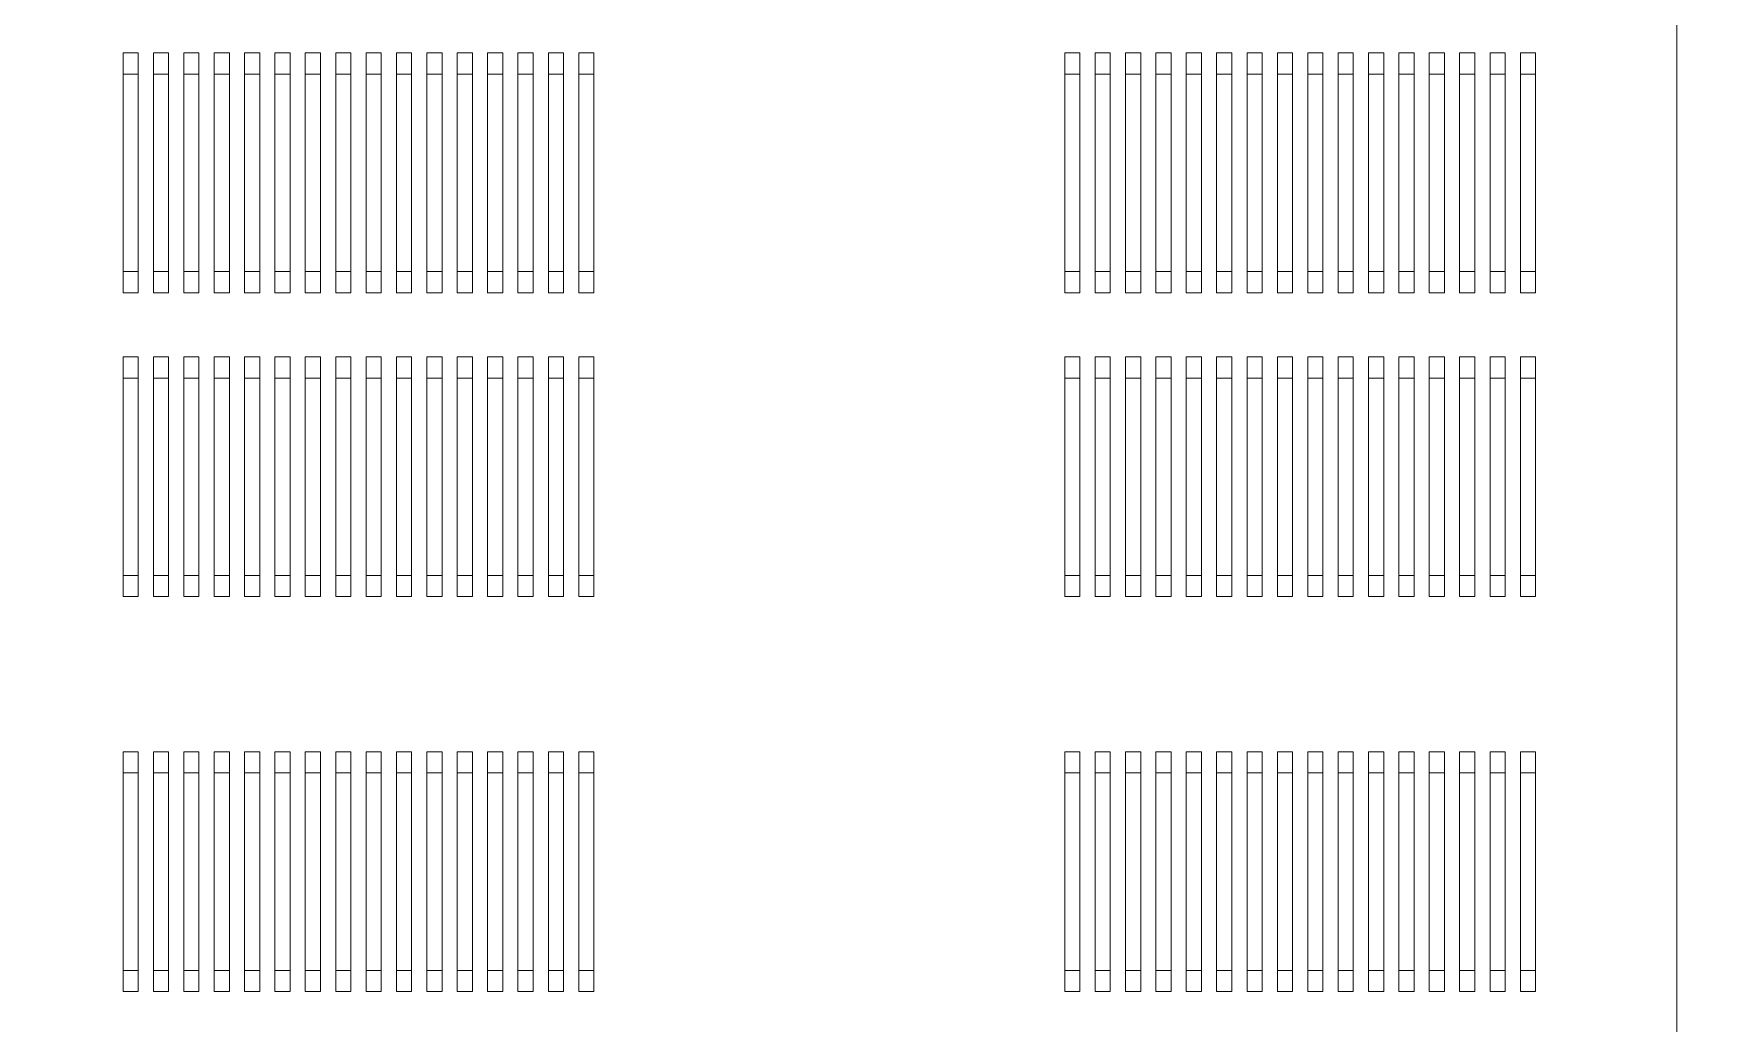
# Model space of a CAD drawing. Extents: x 758840 to 1108724, y -102573 to 143521.
# Drawn here: x 803450.5 to 803725.7, y 71526 to 71689 of the extents above; entities that cross this region are included whole.
import ezdxf
from ezdxf.xclip import XClip

# ---------------------------------------------------------------- set-up
doc = ezdxf.new("R2010")
doc.units = 0
doc.header["$LTSCALE"] = 1000
doc.header["$MEASUREMENT"] = 0
doc.layers.add('02电气-设备', color=255, linetype='Continuous')
doc.layers.add('钢盖板', color=6, linetype='Continuous')

# ---------------------------------------------------------------- blocks, each defined once
blk = doc.blocks.new('低压总进线柜')
at = {"linetype": 'Continuous', "lineweight": 15}
for p, q in [((610, 65), (610, 430.5)), ((633.25, 307.74), (633.25, 311.24)), ((635.75, 311.24), (633.25, 311.24)), ((635.75, 307.74), (635.75, 311.24)), ((638.25, 307.74), (638.25, 311.24)), ((640.75, 311.24), (638.25, 311.24)), ((640.75, 307.74), (640.75, 311.24)), ((643.25, 307.74), (643.25, 311.24)), ((645.75, 311.24), (643.25, 311.24)), ((645.75, 307.74), (645.75, 311.24)), ((648.25, 307.74), (648.25, 311.24)), ((650.75, 311.24), (648.25, 311.24)), ((650.75, 307.74), (650.75, 311.24)), ((653.25, 307.74), (653.25, 311.24)), ((655.75, 311.24), (653.25, 311.24)), ((655.75, 307.74), (655.75, 311.24)), ((658.25, 307.74), (658.25, 311.24)), ((660.75, 311.24), (658.25, 311.24)), ((660.75, 307.74), (660.75, 311.24)), ((663.25, 307.74), (663.25, 311.24)), ((665.75, 311.24), (663.25, 311.24)), ((665.75, 307.74), (665.75, 311.24)), ((668.25, 307.74), (668.25, 311.24)), ((670.75, 311.24), (668.25, 311.24)), ((670.75, 307.74), (670.75, 311.24)), ((673.25, 307.74), (673.25, 311.24)), ((675.75, 311.24), (673.25, 311.24)), ((675.75, 307.74), (675.75, 311.24)), ((678.25, 307.74), (678.25, 311.24)), ((680.75, 311.24), (678.25, 311.24)), ((680.75, 307.74), (680.75, 311.24)), ((683.25, 307.74), (683.25, 311.24)), ((685.75, 311.24), (683.25, 311.24)), ((685.75, 307.74), (685.75, 311.24)), ((688.25, 307.74), (688.25, 311.24)), ((690.75, 311.24), (688.25, 311.24)), ((690.75, 307.74), (690.75, 311.24)), ((693.25, 307.74), (693.25, 311.24)), ((695.75, 311.24), (693.25, 311.24)), ((695.75, 307.74), (695.75, 311.24)), ((698.25, 307.74), (698.25, 311.24)), ((700.75, 311.24), (698.25, 311.24)), ((700.75, 307.74), (700.75, 311.24)), ((703.25, 307.74), (703.25, 311.24)), ((705.75, 311.24), (703.25, 311.24)), ((705.75, 307.74), (705.75, 311.24)), ((708.25, 307.74), (708.25, 311.24)), ((710.75, 311.24), (708.25, 311.24)), ((710.75, 307.74), (710.75, 311.24)), ((790.75, 311.24), (788.25, 311.24)), ((788.25, 307.74), (788.25, 311.24)), ((790.75, 307.74), (790.75, 311.24)), ((795.75, 311.24), (793.25, 311.24)), ((793.25, 307.74), (793.25, 311.24)), ((795.75, 307.74), (795.75, 311.24)), ((800.75, 311.24), (798.25, 311.24)), ((798.25, 307.74), (798.25, 311.24)), ((800.75, 307.74), (800.75, 311.24)), ((805.75, 311.24), (803.25, 311.24)), ((803.25, 307.74), (803.25, 311.24)), ((805.75, 307.74), (805.75, 311.24)), ((810.75, 311.24), (808.25, 311.24)), ((808.25, 307.74), (808.25, 311.24)), ((810.75, 307.74), (810.75, 311.24)), ((815.75, 311.24), (813.25, 311.24)), ((813.25, 307.74), (813.25, 311.24)), ((815.75, 307.74), (815.75, 311.24)), ((820.75, 311.24), (818.25, 311.24)), ((818.25, 307.74), (818.25, 311.24)), ((820.75, 307.74), (820.75, 311.24)), ((823.25, 307.74), (823.25, 311.24)), ((825.75, 311.24), (823.25, 311.24)), ((825.75, 307.74), (825.75, 311.24)), ((830.75, 311.24), (828.25, 311.24)), ((828.25, 307.74), (828.25, 311.24)), ((830.75, 307.74), (830.75, 311.24)), ((835.75, 311.24), (833.25, 311.24)), ((833.25, 307.74), (833.25, 311.24)), ((835.75, 307.74), (835.75, 311.24)), ((840.75, 311.24), (838.25, 311.24)), ((838.25, 307.74), (838.25, 311.24)), ((840.75, 307.74), (840.75, 311.24)), ((845.75, 311.24), (843.25, 311.24)), ((843.25, 307.74), (843.25, 311.24)), ((845.75, 307.74), (845.75, 311.24)), ((850.75, 311.24), (848.25, 311.24)), ((848.25, 307.74), (848.25, 311.24)), ((850.75, 307.74), (850.75, 311.24)), ((855.75, 311.24), (853.25, 311.24)), ((853.25, 307.74), (853.25, 311.24)), ((855.75, 307.74), (855.75, 311.24)), ((860.75, 311.24), (858.25, 311.24)), ((858.25, 307.74), (858.25, 311.24)), ((860.75, 307.74), (860.75, 311.24)), ((865.75, 311.24), (863.25, 311.24)), ((863.25, 307.74), (863.25, 311.24)), ((865.75, 307.74), (865.75, 311.24)), ((635.75, 307.74), (633.25, 307.74)), ((633.25, 275.26), (633.25, 307.74)), ((635.75, 275.26), (635.75, 307.74)), ((640.75, 307.74), (638.25, 307.74)), ((638.25, 275.26), (638.25, 307.74)), ((640.75, 275.26), (640.75, 307.74)), ((645.75, 307.74), (643.25, 307.74)), ((643.25, 275.26), (643.25, 307.74)), ((645.75, 275.26), (645.75, 307.74)), ((650.75, 307.74), (648.25, 307.74)), ((648.25, 275.26), (648.25, 307.74)), ((650.75, 275.26), (650.75, 307.74)), ((655.75, 307.74), (653.25, 307.74)), ((653.25, 275.26), (653.25, 307.74)), ((655.75, 275.26), (655.75, 307.74)), ((660.75, 307.74), (658.25, 307.74)), ((658.25, 275.26), (658.25, 307.74)), ((660.75, 275.26), (660.75, 307.74)), ((665.75, 307.74), (663.25, 307.74)), ((663.25, 275.26), (663.25, 307.74)), ((665.75, 275.26), (665.75, 307.74)), ((670.75, 307.74), (668.25, 307.74)), ((668.25, 275.26), (668.25, 307.74)), ((670.75, 275.26), (670.75, 307.74)), ((675.75, 307.74), (673.25, 307.74)), ((673.25, 275.26), (673.25, 307.74)), ((675.75, 275.26), (675.75, 307.74)), ((680.75, 307.74), (678.25, 307.74)), ((678.25, 275.26), (678.25, 307.74)), ((680.75, 275.26), (680.75, 307.74)), ((685.75, 307.74), (683.25, 307.74)), ((683.25, 275.26), (683.25, 307.74)), ((685.75, 275.26), (685.75, 307.74)), ((690.75, 307.74), (688.25, 307.74)), ((688.25, 275.26), (688.25, 307.74)), ((690.75, 275.26), (690.75, 307.74)), ((695.75, 307.74), (693.25, 307.74)), ((693.25, 275.26), (693.25, 307.74)), ((695.75, 275.26), (695.75, 307.74)), ((700.75, 307.74), (698.25, 307.74)), ((698.25, 275.26), (698.25, 307.74)), ((700.75, 275.26), (700.75, 307.74)), ((705.75, 307.74), (703.25, 307.74)), ((703.25, 275.26), (703.25, 307.74)), ((705.75, 275.26), (705.75, 307.74)), ((710.75, 307.74), (708.25, 307.74)), ((708.25, 275.26), (708.25, 307.74)), ((710.75, 275.26), (710.75, 307.74)), ((790.75, 307.74), (788.25, 307.74)), ((788.25, 275.26), (788.25, 307.74)), ((790.75, 275.26), (790.75, 307.74)), ((795.75, 307.74), (793.25, 307.74)), ((793.25, 275.26), (793.25, 307.74)), ((795.75, 275.26), (795.75, 307.74)), ((800.75, 307.74), (798.25, 307.74)), ((798.25, 275.26), (798.25, 307.74)), ((800.75, 275.26), (800.75, 307.74)), ((805.75, 307.74), (803.25, 307.74)), ((803.25, 275.26), (803.25, 307.74)), ((805.75, 275.26), (805.75, 307.74)), ((810.75, 307.74), (808.25, 307.74)), ((808.25, 275.26), (808.25, 307.74)), ((810.75, 275.26), (810.75, 307.74)), ((815.75, 307.74), (813.25, 307.74)), ((813.25, 275.26), (813.25, 307.74)), ((815.75, 275.26), (815.75, 307.74)), ((820.75, 307.74), (818.25, 307.74)), ((818.25, 275.26), (818.25, 307.74)), ((820.75, 275.26), (820.75, 307.74)), ((825.75, 307.74), (823.25, 307.74)), ((823.25, 275.26), (823.25, 307.74)), ((825.75, 275.26), (825.75, 307.74)), ((830.75, 307.74), (828.25, 307.74)), ((828.25, 275.26), (828.25, 307.74)), ((830.75, 275.26), (830.75, 307.74)), ((835.75, 307.74), (833.25, 307.74)), ((833.25, 275.26), (833.25, 307.74)), ((835.75, 275.26), (835.75, 307.74)), ((840.75, 307.74), (838.25, 307.74)), ((838.25, 275.26), (838.25, 307.74)), ((840.75, 275.26), (840.75, 307.74)), ((845.75, 307.74), (843.25, 307.74)), ((843.25, 275.26), (843.25, 307.74)), ((845.75, 275.26), (845.75, 307.74)), ((850.75, 307.74), (848.25, 307.74)), ((848.25, 275.26), (848.25, 307.74)), ((850.75, 275.26), (850.75, 307.74)), ((855.75, 307.74), (853.25, 307.74)), ((853.25, 275.26), (853.25, 307.74)), ((855.75, 275.26), (855.75, 307.74)), ((860.75, 307.74), (858.25, 307.74)), ((858.25, 275.26), (858.25, 307.74)), ((860.75, 275.26), (860.75, 307.74)), ((865.75, 307.74), (863.25, 307.74)), ((863.25, 275.26), (863.25, 307.74)), ((865.75, 275.26), (865.75, 307.74)), ((635.75, 275.26), (633.25, 275.26)), ((633.25, 271.76), (633.25, 275.26)), ((635.75, 271.76), (635.75, 275.26)), ((640.75, 275.26), (638.25, 275.26)), ((638.25, 271.76), (638.25, 275.26)), ((640.75, 271.76), (640.75, 275.26)), ((645.75, 275.26), (643.25, 275.26)), ((643.25, 271.76), (643.25, 275.26)), ((645.75, 271.76), (645.75, 275.26)), ((650.75, 275.26), (648.25, 275.26)), ((648.25, 271.76), (648.25, 275.26)), ((650.75, 271.76), (650.75, 275.26)), ((655.75, 275.26), (653.25, 275.26)), ((653.25, 271.76), (653.25, 275.26)), ((655.75, 271.76), (655.75, 275.26)), ((660.75, 275.26), (658.25, 275.26)), ((658.25, 271.76), (658.25, 275.26)), ((660.75, 271.76), (660.75, 275.26)), ((665.75, 275.26), (663.25, 275.26)), ((663.25, 271.76), (663.25, 275.26)), ((665.75, 271.76), (665.75, 275.26)), ((670.75, 275.26), (668.25, 275.26)), ((668.25, 271.76), (668.25, 275.26)), ((670.75, 271.76), (670.75, 275.26)), ((675.75, 275.26), (673.25, 275.26)), ((673.25, 271.76), (673.25, 275.26)), ((675.75, 271.76), (675.75, 275.26)), ((680.75, 275.26), (678.25, 275.26)), ((678.25, 271.76), (678.25, 275.26)), ((680.75, 271.76), (680.75, 275.26)), ((685.75, 275.26), (683.25, 275.26)), ((683.25, 271.76), (683.25, 275.26)), ((685.75, 271.76), (685.75, 275.26)), ((690.75, 275.26), (688.25, 275.26)), ((688.25, 271.76), (688.25, 275.26)), ((690.75, 271.76), (690.75, 275.26)), ((695.75, 275.26), (693.25, 275.26)), ((693.25, 271.76), (693.25, 275.26)), ((695.75, 271.76), (695.75, 275.26)), ((700.75, 275.26), (698.25, 275.26)), ((698.25, 271.76), (698.25, 275.26)), ((700.75, 271.76), (700.75, 275.26)), ((705.75, 275.26), (703.25, 275.26)), ((703.25, 271.76), (703.25, 275.26)), ((705.75, 271.76), (705.75, 275.26)), ((710.75, 275.26), (708.25, 275.26)), ((708.25, 271.76), (708.25, 275.26)), ((710.75, 271.76), (710.75, 275.26)), ((790.75, 275.26), (788.25, 275.26)), ((788.25, 271.76), (788.25, 275.26)), ((790.75, 271.76), (790.75, 275.26)), ((795.75, 275.26), (793.25, 275.26)), ((793.25, 271.76), (793.25, 275.26)), ((795.75, 271.76), (795.75, 275.26)), ((800.75, 275.26), (798.25, 275.26)), ((798.25, 271.76), (798.25, 275.26)), ((800.75, 271.76), (800.75, 275.26)), ((805.75, 275.26), (803.25, 275.26)), ((803.25, 271.76), (803.25, 275.26)), ((805.75, 271.76), (805.75, 275.26)), ((810.75, 275.26), (808.25, 275.26)), ((808.25, 271.76), (808.25, 275.26)), ((810.75, 271.76), (810.75, 275.26)), ((815.75, 275.26), (813.25, 275.26)), ((813.25, 271.76), (813.25, 275.26)), ((815.75, 271.76), (815.75, 275.26)), ((820.75, 275.26), (818.25, 275.26)), ((818.25, 271.76), (818.25, 275.26)), ((820.75, 271.76), (820.75, 275.26)), ((825.75, 275.26), (823.25, 275.26)), ((823.25, 271.76), (823.25, 275.26)), ((825.75, 271.76), (825.75, 275.26)), ((830.75, 275.26), (828.25, 275.26)), ((828.25, 271.76), (828.25, 275.26)), ((830.75, 271.76), (830.75, 275.26)), ((835.75, 275.26), (833.25, 275.26)), ((833.25, 271.76), (833.25, 275.26)), ((835.75, 271.76), (835.75, 275.26)), ((840.75, 275.26), (838.25, 275.26)), ((838.25, 271.76), (838.25, 275.26)), ((840.75, 271.76), (840.75, 275.26)), ((845.75, 275.26), (843.25, 275.26)), ((843.25, 271.76), (843.25, 275.26)), ((845.75, 271.76), (845.75, 275.26)), ((850.75, 275.26), (848.25, 275.26)), ((848.25, 271.76), (848.25, 275.26)), ((850.75, 271.76), (850.75, 275.26)), ((855.75, 275.26), (853.25, 275.26)), ((853.25, 271.76), (853.25, 275.26)), ((855.75, 271.76), (855.75, 275.26)), ((860.75, 275.26), (858.25, 275.26)), ((858.25, 271.76), (858.25, 275.26)), ((860.75, 271.76), (860.75, 275.26)), ((865.75, 275.26), (863.25, 275.26)), ((863.25, 271.76), (863.25, 275.26)), ((865.75, 271.76), (865.75, 275.26)), ((633.25, 271.76), (635.75, 271.76)), ((638.25, 271.76), (640.75, 271.76)), ((643.25, 271.76), (645.75, 271.76)), ((648.25, 271.76), (650.75, 271.76)), ((653.25, 271.76), (655.75, 271.76)), ((658.25, 271.76), (660.75, 271.76)), ((663.25, 271.76), (665.75, 271.76)), ((668.25, 271.76), (670.75, 271.76)), ((673.25, 271.76), (675.75, 271.76)), ((678.25, 271.76), (680.75, 271.76)), ((683.25, 271.76), (685.75, 271.76)), ((688.25, 271.76), (690.75, 271.76)), ((693.25, 271.76), (695.75, 271.76)), ((698.25, 271.76), (700.75, 271.76)), ((703.25, 271.76), (705.75, 271.76)), ((708.25, 271.76), (710.75, 271.76)), ((788.25, 271.76), (790.75, 271.76)), ((793.25, 271.76), (795.75, 271.76)), ((798.25, 271.76), (800.75, 271.76)), ((803.25, 271.76), (805.75, 271.76)), ((808.25, 271.76), (810.75, 271.76)), ((813.25, 271.76), (815.75, 271.76)), ((818.25, 271.76), (820.75, 271.76)), ((823.25, 271.76), (825.75, 271.76)), ((828.25, 271.76), (830.75, 271.76)), ((833.25, 271.76), (835.75, 271.76)), ((838.25, 271.76), (840.75, 271.76)), ((843.25, 271.76), (845.75, 271.76)), ((848.25, 271.76), (850.75, 271.76)), ((853.25, 271.76), (855.75, 271.76)), ((858.25, 271.76), (860.75, 271.76)), ((863.25, 271.76), (865.75, 271.76)), ((633.25, 242.74), (633.25, 246.24)), ((635.75, 246.24), (633.25, 246.24)), ((635.75, 242.74), (635.75, 246.24)), ((638.25, 242.74), (638.25, 246.24)), ((640.75, 246.24), (638.25, 246.24)), ((640.75, 242.74), (640.75, 246.24)), ((643.25, 242.74), (643.25, 246.24)), ((645.75, 246.24), (643.25, 246.24)), ((645.75, 242.74), (645.75, 246.24)), ((648.25, 242.74), (648.25, 246.24)), ((650.75, 246.24), (648.25, 246.24)), ((650.75, 242.74), (650.75, 246.24)), ((653.25, 242.74), (653.25, 246.24)), ((655.75, 246.24), (653.25, 246.24)), ((655.75, 242.74), (655.75, 246.24)), ((658.25, 242.74), (658.25, 246.24)), ((660.75, 246.24), (658.25, 246.24)), ((660.75, 242.74), (660.75, 246.24)), ((663.25, 242.74), (663.25, 246.24)), ((665.75, 246.24), (663.25, 246.24)), ((665.75, 242.74), (665.75, 246.24)), ((668.25, 242.74), (668.25, 246.24)), ((670.75, 246.24), (668.25, 246.24)), ((670.75, 242.74), (670.75, 246.24)), ((673.25, 242.74), (673.25, 246.24)), ((675.75, 246.24), (673.25, 246.24)), ((675.75, 242.74), (675.75, 246.24)), ((678.25, 242.74), (678.25, 246.24)), ((680.75, 246.24), (678.25, 246.24)), ((680.75, 242.74), (680.75, 246.24)), ((683.25, 242.74), (683.25, 246.24)), ((685.75, 246.24), (683.25, 246.24)), ((685.75, 242.74), (685.75, 246.24)), ((688.25, 242.74), (688.25, 246.24)), ((690.75, 246.24), (688.25, 246.24)), ((690.75, 242.74), (690.75, 246.24)), ((693.25, 242.74), (693.25, 246.24)), ((695.75, 246.24), (693.25, 246.24)), ((695.75, 242.74), (695.75, 246.24)), ((698.25, 242.74), (698.25, 246.24)), ((700.75, 246.24), (698.25, 246.24)), ((700.75, 242.74), (700.75, 246.24)), ((703.25, 242.74), (703.25, 246.24)), ((705.75, 246.24), (703.25, 246.24)), ((705.75, 242.74), (705.75, 246.24)), ((708.25, 242.74), (708.25, 246.24)), ((710.75, 246.24), (708.25, 246.24)), ((710.75, 242.74), (710.75, 246.24)), ((788.25, 242.74), (788.25, 246.24)), ((790.75, 246.24), (788.25, 246.24)), ((790.75, 242.74), (790.75, 246.24)), ((793.25, 242.74), (793.25, 246.24)), ((795.75, 246.24), (793.25, 246.24)), ((795.75, 242.74), (795.75, 246.24)), ((798.25, 242.74), (798.25, 246.24)), ((800.75, 246.24), (798.25, 246.24)), ((800.75, 242.74), (800.75, 246.24)), ((803.25, 242.74), (803.25, 246.24)), ((805.75, 246.24), (803.25, 246.24)), ((805.75, 242.74), (805.75, 246.24)), ((808.25, 242.74), (808.25, 246.24)), ((810.75, 246.24), (808.25, 246.24)), ((810.75, 242.74), (810.75, 246.24)), ((813.25, 242.74), (813.25, 246.24)), ((815.75, 246.24), (813.25, 246.24)), ((815.75, 242.74), (815.75, 246.24)), ((818.25, 242.74), (818.25, 246.24)), ((820.75, 246.24), (818.25, 246.24)), ((820.75, 242.74), (820.75, 246.24)), ((823.25, 242.74), (823.25, 246.24)), ((825.75, 246.24), (823.25, 246.24)), ((825.75, 242.74), (825.75, 246.24)), ((828.25, 242.74), (828.25, 246.24)), ((830.75, 246.24), (828.25, 246.24)), ((830.75, 242.74), (830.75, 246.24)), ((833.25, 242.74), (833.25, 246.24)), ((835.75, 246.24), (833.25, 246.24)), ((835.75, 242.74), (835.75, 246.24)), ((838.25, 242.74), (838.25, 246.24)), ((840.75, 246.24), (838.25, 246.24)), ((840.75, 242.74), (840.75, 246.24)), ((843.25, 242.74), (843.25, 246.24)), ((845.75, 246.24), (843.25, 246.24)), ((845.75, 242.74), (845.75, 246.24)), ((848.25, 242.74), (848.25, 246.24)), ((850.75, 246.24), (848.25, 246.24)), ((850.75, 242.74), (850.75, 246.24)), ((853.25, 242.74), (853.25, 246.24)), ((855.75, 246.24), (853.25, 246.24)), ((855.75, 242.74), (855.75, 246.24)), ((858.25, 242.74), (858.25, 246.24)), ((860.75, 246.24), (858.25, 246.24)), ((860.75, 242.74), (860.75, 246.24)), ((863.25, 242.74), (863.25, 246.24)), ((865.75, 246.24), (863.25, 246.24)), ((865.75, 242.74), (865.75, 246.24)), ((635.75, 242.74), (633.25, 242.74)), ((633.25, 210.26), (633.25, 242.74)), ((635.75, 210.26), (635.75, 242.74)), ((640.75, 242.74), (638.25, 242.74)), ((638.25, 210.26), (638.25, 242.74)), ((640.75, 210.26), (640.75, 242.74)), ((645.75, 242.74), (643.25, 242.74)), ((643.25, 210.26), (643.25, 242.74)), ((645.75, 210.26), (645.75, 242.74)), ((650.75, 242.74), (648.25, 242.74)), ((648.25, 210.26), (648.25, 242.74)), ((650.75, 210.26), (650.75, 242.74)), ((655.75, 242.74), (653.25, 242.74)), ((653.25, 210.26), (653.25, 242.74)), ((655.75, 210.26), (655.75, 242.74)), ((660.75, 242.74), (658.25, 242.74)), ((658.25, 210.26), (658.25, 242.74)), ((660.75, 210.26), (660.75, 242.74)), ((665.75, 242.74), (663.25, 242.74)), ((663.25, 210.26), (663.25, 242.74)), ((665.75, 210.26), (665.75, 242.74)), ((670.75, 242.74), (668.25, 242.74)), ((668.25, 210.26), (668.25, 242.74)), ((670.75, 210.26), (670.75, 242.74)), ((675.75, 242.74), (673.25, 242.74)), ((673.25, 210.26), (673.25, 242.74)), ((675.75, 210.26), (675.75, 242.74)), ((680.75, 242.74), (678.25, 242.74)), ((678.25, 210.26), (678.25, 242.74)), ((680.75, 210.26), (680.75, 242.74)), ((685.75, 242.74), (683.25, 242.74)), ((683.25, 210.26), (683.25, 242.74)), ((685.75, 210.26), (685.75, 242.74)), ((690.75, 242.74), (688.25, 242.74)), ((688.25, 210.26), (688.25, 242.74)), ((690.75, 210.26), (690.75, 242.74)), ((695.75, 242.74), (693.25, 242.74)), ((693.25, 210.26), (693.25, 242.74)), ((695.75, 210.26), (695.75, 242.74)), ((700.75, 242.74), (698.25, 242.74)), ((698.25, 210.26), (698.25, 242.74)), ((700.75, 210.26), (700.75, 242.74)), ((705.75, 242.74), (703.25, 242.74)), ((703.25, 210.26), (703.25, 242.74)), ((705.75, 210.26), (705.75, 242.74)), ((710.75, 242.74), (708.25, 242.74)), ((708.25, 210.26), (708.25, 242.74)), ((710.75, 210.26), (710.75, 242.74)), ((790.75, 242.74), (788.25, 242.74)), ((788.25, 210.26), (788.25, 242.74)), ((790.75, 210.26), (790.75, 242.74)), ((795.75, 242.74), (793.25, 242.74)), ((793.25, 210.26), (793.25, 242.74)), ((795.75, 210.26), (795.75, 242.74)), ((800.75, 242.74), (798.25, 242.74)), ((798.25, 210.26), (798.25, 242.74)), ((800.75, 210.26), (800.75, 242.74)), ((805.75, 242.74), (803.25, 242.74)), ((803.25, 210.26), (803.25, 242.74)), ((805.75, 210.26), (805.75, 242.74)), ((810.75, 242.74), (808.25, 242.74)), ((808.25, 210.26), (808.25, 242.74)), ((810.75, 210.26), (810.75, 242.74)), ((815.75, 242.74), (813.25, 242.74)), ((813.25, 210.26), (813.25, 242.74)), ((815.75, 210.26), (815.75, 242.74)), ((820.75, 242.74), (818.25, 242.74)), ((818.25, 210.26), (818.25, 242.74)), ((820.75, 210.26), (820.75, 242.74)), ((825.75, 242.74), (823.25, 242.74)), ((823.25, 210.26), (823.25, 242.74)), ((825.75, 210.26), (825.75, 242.74)), ((830.75, 242.74), (828.25, 242.74)), ((828.25, 210.26), (828.25, 242.74)), ((830.75, 210.26), (830.75, 242.74)), ((835.75, 242.74), (833.25, 242.74)), ((833.25, 210.26), (833.25, 242.74)), ((835.75, 210.26), (835.75, 242.74)), ((840.75, 242.74), (838.25, 242.74)), ((838.25, 210.26), (838.25, 242.74)), ((840.75, 210.26), (840.75, 242.74)), ((845.75, 242.74), (843.25, 242.74)), ((843.25, 210.26), (843.25, 242.74)), ((845.75, 210.26), (845.75, 242.74)), ((850.75, 242.74), (848.25, 242.74)), ((848.25, 210.26), (848.25, 242.74)), ((850.75, 210.26), (850.75, 242.74)), ((855.75, 242.74), (853.25, 242.74)), ((853.25, 210.26), (853.25, 242.74)), ((855.75, 210.26), (855.75, 242.74)), ((860.75, 242.74), (858.25, 242.74)), ((858.25, 210.26), (858.25, 242.74)), ((860.75, 210.26), (860.75, 242.74)), ((865.75, 242.74), (863.25, 242.74)), ((863.25, 210.26), (863.25, 242.74)), ((865.75, 210.26), (865.75, 242.74)), ((635.75, 210.26), (633.25, 210.26)), ((633.25, 206.76), (633.25, 210.26)), ((635.75, 206.76), (635.75, 210.26)), ((640.75, 210.26), (638.25, 210.26)), ((638.25, 206.76), (638.25, 210.26)), ((640.75, 206.76), (640.75, 210.26)), ((645.75, 210.26), (643.25, 210.26)), ((643.25, 206.76), (643.25, 210.26)), ((645.75, 206.76), (645.75, 210.26)), ((650.75, 210.26), (648.25, 210.26)), ((648.25, 206.76), (648.25, 210.26)), ((650.75, 206.76), (650.75, 210.26)), ((655.75, 210.26), (653.25, 210.26)), ((653.25, 206.76), (653.25, 210.26)), ((655.75, 206.76), (655.75, 210.26)), ((660.75, 210.26), (658.25, 210.26)), ((658.25, 206.76), (658.25, 210.26)), ((660.75, 206.76), (660.75, 210.26)), ((665.75, 210.26), (663.25, 210.26)), ((663.25, 206.76), (663.25, 210.26)), ((665.75, 206.76), (665.75, 210.26)), ((670.75, 210.26), (668.25, 210.26)), ((668.25, 206.76), (668.25, 210.26)), ((670.75, 206.76), (670.75, 210.26)), ((675.75, 210.26), (673.25, 210.26)), ((673.25, 206.76), (673.25, 210.26)), ((675.75, 206.76), (675.75, 210.26)), ((680.75, 210.26), (678.25, 210.26)), ((678.25, 206.76), (678.25, 210.26)), ((680.75, 206.76), (680.75, 210.26)), ((685.75, 210.26), (683.25, 210.26)), ((683.25, 206.76), (683.25, 210.26)), ((685.75, 206.76), (685.75, 210.26)), ((690.75, 210.26), (688.25, 210.26)), ((688.25, 206.76), (688.25, 210.26)), ((690.75, 206.76), (690.75, 210.26)), ((695.75, 210.26), (693.25, 210.26)), ((693.25, 206.76), (693.25, 210.26)), ((695.75, 206.76), (695.75, 210.26)), ((700.75, 210.26), (698.25, 210.26)), ((698.25, 206.76), (698.25, 210.26)), ((700.75, 206.76), (700.75, 210.26)), ((705.75, 210.26), (703.25, 210.26)), ((703.25, 206.76), (703.25, 210.26)), ((705.75, 206.76), (705.75, 210.26)), ((710.75, 210.26), (708.25, 210.26)), ((708.25, 206.76), (708.25, 210.26)), ((710.75, 206.76), (710.75, 210.26)), ((790.75, 210.26), (788.25, 210.26)), ((788.25, 206.76), (788.25, 210.26)), ((790.75, 206.76), (790.75, 210.26)), ((795.75, 210.26), (793.25, 210.26)), ((793.25, 206.76), (793.25, 210.26)), ((795.75, 206.76), (795.75, 210.26)), ((800.75, 210.26), (798.25, 210.26)), ((798.25, 206.76), (798.25, 210.26)), ((800.75, 206.76), (800.75, 210.26)), ((805.75, 210.26), (803.25, 210.26)), ((803.25, 206.76), (803.25, 210.26)), ((805.75, 206.76), (805.75, 210.26)), ((810.75, 210.26), (808.25, 210.26)), ((808.25, 206.76), (808.25, 210.26)), ((810.75, 206.76), (810.75, 210.26)), ((815.75, 210.26), (813.25, 210.26)), ((813.25, 206.76), (813.25, 210.26)), ((815.75, 206.76), (815.75, 210.26)), ((820.75, 210.26), (818.25, 210.26)), ((818.25, 206.76), (818.25, 210.26)), ((820.75, 206.76), (820.75, 210.26)), ((825.75, 210.26), (823.25, 210.26)), ((823.25, 206.76), (823.25, 210.26)), ((825.75, 206.76), (825.75, 210.26)), ((830.75, 210.26), (828.25, 210.26)), ((828.25, 206.76), (828.25, 210.26)), ((830.75, 206.76), (830.75, 210.26)), ((835.75, 210.26), (833.25, 210.26)), ((833.25, 206.76), (833.25, 210.26)), ((835.75, 206.76), (835.75, 210.26)), ((840.75, 210.26), (838.25, 210.26)), ((838.25, 206.76), (838.25, 210.26)), ((840.75, 206.76), (840.75, 210.26)), ((845.75, 210.26), (843.25, 210.26)), ((843.25, 206.76), (843.25, 210.26)), ((845.75, 206.76), (845.75, 210.26)), ((850.75, 210.26), (848.25, 210.26)), ((848.25, 206.76), (848.25, 210.26)), ((850.75, 206.76), (850.75, 210.26)), ((855.75, 210.26), (853.25, 210.26)), ((853.25, 206.76), (853.25, 210.26)), ((855.75, 206.76), (855.75, 210.26)), ((860.75, 210.26), (858.25, 210.26)), ((858.25, 206.76), (858.25, 210.26)), ((860.75, 206.76), (860.75, 210.26)), ((865.75, 210.26), (863.25, 210.26)), ((863.25, 206.76), (863.25, 210.26)), ((865.75, 206.76), (865.75, 210.26)), ((633.25, 206.76), (635.75, 206.76)), ((638.25, 206.76), (640.75, 206.76)), ((643.25, 206.76), (645.75, 206.76)), ((648.25, 206.76), (650.75, 206.76)), ((653.25, 206.76), (655.75, 206.76)), ((658.25, 206.76), (660.75, 206.76)), ((663.25, 206.76), (665.75, 206.76)), ((668.25, 206.76), (670.75, 206.76)), ((673.25, 206.76), (675.75, 206.76)), ((678.25, 206.76), (680.75, 206.76)), ((683.25, 206.76), (685.75, 206.76)), ((688.25, 206.76), (690.75, 206.76)), ((693.25, 206.76), (695.75, 206.76)), ((698.25, 206.76), (700.75, 206.76)), ((703.25, 206.76), (705.75, 206.76)), ((708.25, 206.76), (710.75, 206.76)), ((788.25, 206.76), (790.75, 206.76)), ((793.25, 206.76), (795.75, 206.76)), ((798.25, 206.76), (800.75, 206.76)), ((803.25, 206.76), (805.75, 206.76)), ((808.25, 206.76), (810.75, 206.76)), ((813.25, 206.76), (815.75, 206.76)), ((818.25, 206.76), (820.75, 206.76)), ((823.25, 206.76), (825.75, 206.76)), ((828.25, 206.76), (830.75, 206.76)), ((833.25, 206.76), (835.75, 206.76)), ((838.25, 206.76), (840.75, 206.76)), ((843.25, 206.76), (845.75, 206.76)), ((848.25, 206.76), (850.75, 206.76)), ((853.25, 206.76), (855.75, 206.76)), ((858.25, 206.76), (860.75, 206.76)), ((863.25, 206.76), (865.75, 206.76)), ((633.25, 192.74), (633.25, 196.24)), ((635.75, 196.24), (633.25, 196.24)), ((635.75, 192.74), (635.75, 196.24)), ((638.25, 192.74), (638.25, 196.24)), ((640.75, 196.24), (638.25, 196.24)), ((640.75, 192.74), (640.75, 196.24)), ((643.25, 192.74), (643.25, 196.24)), ((645.75, 196.24), (643.25, 196.24)), ((645.75, 192.74), (645.75, 196.24)), ((648.25, 192.74), (648.25, 196.24)), ((650.75, 196.24), (648.25, 196.24)), ((650.75, 192.74), (650.75, 196.24)), ((653.25, 192.74), (653.25, 196.24)), ((655.75, 196.24), (653.25, 196.24)), ((655.75, 192.74), (655.75, 196.24)), ((658.25, 192.74), (658.25, 196.24)), ((660.75, 196.24), (658.25, 196.24)), ((660.75, 192.74), (660.75, 196.24)), ((663.25, 192.74), (663.25, 196.24)), ((665.75, 196.24), (663.25, 196.24)), ((665.75, 192.74), (665.75, 196.24)), ((668.25, 192.74), (668.25, 196.24)), ((670.75, 196.24), (668.25, 196.24)), ((670.75, 192.74), (670.75, 196.24)), ((673.25, 192.74), (673.25, 196.24)), ((675.75, 196.24), (673.25, 196.24)), ((675.75, 192.74), (675.75, 196.24)), ((678.25, 192.74), (678.25, 196.24)), ((680.75, 196.24), (678.25, 196.24)), ((680.75, 192.74), (680.75, 196.24)), ((683.25, 192.74), (683.25, 196.24)), ((685.75, 196.24), (683.25, 196.24)), ((685.75, 192.74), (685.75, 196.24)), ((688.25, 192.74), (688.25, 196.24)), ((690.75, 196.24), (688.25, 196.24)), ((690.75, 192.74), (690.75, 196.24)), ((693.25, 192.74), (693.25, 196.24)), ((695.75, 196.24), (693.25, 196.24)), ((695.75, 192.74), (695.75, 196.24)), ((698.25, 192.74), (698.25, 196.24)), ((700.75, 196.24), (698.25, 196.24)), ((700.75, 192.74), (700.75, 196.24)), ((703.25, 192.74), (703.25, 196.24)), ((705.75, 196.24), (703.25, 196.24)), ((705.75, 192.74), (705.75, 196.24)), ((708.25, 192.74), (708.25, 196.24)), ((710.75, 196.24), (708.25, 196.24)), ((710.75, 192.74), (710.75, 196.24)), ((788.25, 192.74), (788.25, 196.24)), ((790.75, 196.24), (788.25, 196.24)), ((790.75, 192.74), (790.75, 196.24)), ((793.25, 192.74), (793.25, 196.24)), ((795.75, 196.24), (793.25, 196.24)), ((795.75, 192.74), (795.75, 196.24)), ((798.25, 192.74), (798.25, 196.24)), ((800.75, 196.24), (798.25, 196.24)), ((800.75, 192.74), (800.75, 196.24)), ((803.25, 192.74), (803.25, 196.24)), ((805.75, 196.24), (803.25, 196.24)), ((805.75, 192.74), (805.75, 196.24)), ((808.25, 192.74), (808.25, 196.24)), ((810.75, 196.24), (808.25, 196.24)), ((810.75, 192.74), (810.75, 196.24)), ((813.25, 192.74), (813.25, 196.24)), ((815.75, 196.24), (813.25, 196.24)), ((815.75, 192.74), (815.75, 196.24)), ((818.25, 192.74), (818.25, 196.24)), ((820.75, 196.24), (818.25, 196.24)), ((820.75, 192.74), (820.75, 196.24)), ((823.25, 192.74), (823.25, 196.24)), ((825.75, 196.24), (823.25, 196.24)), ((825.75, 192.74), (825.75, 196.24)), ((828.25, 192.74), (828.25, 196.24)), ((830.75, 196.24), (828.25, 196.24)), ((830.75, 192.74), (830.75, 196.24)), ((833.25, 192.74), (833.25, 196.24)), ((835.75, 196.24), (833.25, 196.24)), ((835.75, 192.74), (835.75, 196.24)), ((838.25, 192.74), (838.25, 196.24)), ((840.75, 196.24), (838.25, 196.24)), ((840.75, 192.74), (840.75, 196.24)), ((843.25, 192.74), (843.25, 196.24)), ((845.75, 196.24), (843.25, 196.24)), ((845.75, 192.74), (845.75, 196.24)), ((848.25, 192.74), (848.25, 196.24)), ((850.75, 196.24), (848.25, 196.24)), ((850.75, 192.74), (850.75, 196.24)), ((853.25, 192.74), (853.25, 196.24)), ((855.75, 196.24), (853.25, 196.24)), ((855.75, 192.74), (855.75, 196.24)), ((858.25, 192.74), (858.25, 196.24)), ((860.75, 196.24), (858.25, 196.24)), ((860.75, 192.74), (860.75, 196.24)), ((863.25, 192.74), (863.25, 196.24)), ((865.75, 196.24), (863.25, 196.24)), ((865.75, 192.74), (865.75, 196.24)), ((635.75, 192.74), (633.25, 192.74)), ((633.25, 160.26), (633.25, 192.74)), ((635.75, 160.26), (635.75, 192.74)), ((640.75, 192.74), (638.25, 192.74)), ((638.25, 160.26), (638.25, 192.74)), ((640.75, 160.26), (640.75, 192.74)), ((645.75, 192.74), (643.25, 192.74)), ((643.25, 160.26), (643.25, 192.74)), ((645.75, 160.26), (645.75, 192.74)), ((650.75, 192.74), (648.25, 192.74)), ((648.25, 160.26), (648.25, 192.74)), ((650.75, 160.26), (650.75, 192.74)), ((655.75, 192.74), (653.25, 192.74)), ((653.25, 160.26), (653.25, 192.74)), ((655.75, 160.26), (655.75, 192.74)), ((660.75, 192.74), (658.25, 192.74)), ((658.25, 160.26), (658.25, 192.74)), ((660.75, 160.26), (660.75, 192.74)), ((665.75, 192.74), (663.25, 192.74)), ((663.25, 160.26), (663.25, 192.74)), ((665.75, 160.26), (665.75, 192.74)), ((670.75, 192.74), (668.25, 192.74)), ((668.25, 160.26), (668.25, 192.74)), ((670.75, 160.26), (670.75, 192.74)), ((675.75, 192.74), (673.25, 192.74)), ((673.25, 160.26), (673.25, 192.74)), ((675.75, 160.26), (675.75, 192.74)), ((680.75, 192.74), (678.25, 192.74)), ((678.25, 160.26), (678.25, 192.74)), ((680.75, 160.26), (680.75, 192.74)), ((685.75, 192.74), (683.25, 192.74)), ((683.25, 160.26), (683.25, 192.74)), ((685.75, 160.26), (685.75, 192.74)), ((690.75, 192.74), (688.25, 192.74)), ((688.25, 160.26), (688.25, 192.74)), ((690.75, 160.26), (690.75, 192.74)), ((695.75, 192.74), (693.25, 192.74)), ((693.25, 160.26), (693.25, 192.74)), ((695.75, 160.26), (695.75, 192.74)), ((700.75, 192.74), (698.25, 192.74)), ((698.25, 160.26), (698.25, 192.74)), ((700.75, 160.26), (700.75, 192.74)), ((705.75, 192.74), (703.25, 192.74)), ((703.25, 160.26), (703.25, 192.74)), ((705.75, 160.26), (705.75, 192.74)), ((710.75, 192.74), (708.25, 192.74)), ((708.25, 160.26), (708.25, 192.74)), ((710.75, 160.26), (710.75, 192.74)), ((790.75, 192.74), (788.25, 192.74)), ((788.25, 160.26), (788.25, 192.74)), ((790.75, 160.26), (790.75, 192.74)), ((795.75, 192.74), (793.25, 192.74)), ((793.25, 160.26), (793.25, 192.74)), ((795.75, 160.26), (795.75, 192.74)), ((800.75, 192.74), (798.25, 192.74)), ((798.25, 160.26), (798.25, 192.74)), ((800.75, 160.26), (800.75, 192.74)), ((805.75, 192.74), (803.25, 192.74)), ((803.25, 160.26), (803.25, 192.74)), ((805.75, 160.26), (805.75, 192.74)), ((810.75, 192.74), (808.25, 192.74)), ((808.25, 160.26), (808.25, 192.74)), ((810.75, 160.26), (810.75, 192.74)), ((815.75, 192.74), (813.25, 192.74)), ((813.25, 160.26), (813.25, 192.74)), ((815.75, 160.26), (815.75, 192.74)), ((820.75, 192.74), (818.25, 192.74)), ((818.25, 160.26), (818.25, 192.74)), ((820.75, 160.26), (820.75, 192.74)), ((825.75, 192.74), (823.25, 192.74)), ((823.25, 160.26), (823.25, 192.74)), ((825.75, 160.26), (825.75, 192.74)), ((830.75, 192.74), (828.25, 192.74)), ((828.25, 160.26), (828.25, 192.74)), ((830.75, 160.26), (830.75, 192.74)), ((835.75, 192.74), (833.25, 192.74)), ((833.25, 160.26), (833.25, 192.74)), ((835.75, 160.26), (835.75, 192.74)), ((840.75, 192.74), (838.25, 192.74)), ((838.25, 160.26), (838.25, 192.74)), ((840.75, 160.26), (840.75, 192.74)), ((845.75, 192.74), (843.25, 192.74)), ((843.25, 160.26), (843.25, 192.74)), ((845.75, 160.26), (845.75, 192.74)), ((850.75, 192.74), (848.25, 192.74)), ((848.25, 160.26), (848.25, 192.74)), ((850.75, 160.26), (850.75, 192.74)), ((855.75, 192.74), (853.25, 192.74)), ((853.25, 160.26), (853.25, 192.74)), ((855.75, 160.26), (855.75, 192.74)), ((860.75, 192.74), (858.25, 192.74)), ((858.25, 160.26), (858.25, 192.74)), ((860.75, 160.26), (860.75, 192.74)), ((865.75, 192.74), (863.25, 192.74)), ((863.25, 160.26), (863.25, 192.74)), ((865.75, 160.26), (865.75, 192.74)), ((635.75, 160.26), (633.25, 160.26)), ((633.25, 156.76), (633.25, 160.26)), ((635.75, 156.76), (635.75, 160.26)), ((640.75, 160.26), (638.25, 160.26)), ((638.25, 156.76), (638.25, 160.26)), ((640.75, 156.76), (640.75, 160.26)), ((645.75, 160.26), (643.25, 160.26)), ((643.25, 156.76), (643.25, 160.26)), ((645.75, 156.76), (645.75, 160.26)), ((650.75, 160.26), (648.25, 160.26)), ((648.25, 156.76), (648.25, 160.26)), ((650.75, 156.76), (650.75, 160.26)), ((655.75, 160.26), (653.25, 160.26)), ((653.25, 156.76), (653.25, 160.26)), ((655.75, 156.76), (655.75, 160.26)), ((660.75, 160.26), (658.25, 160.26)), ((658.25, 156.76), (658.25, 160.26)), ((660.75, 156.76), (660.75, 160.26)), ((665.75, 160.26), (663.25, 160.26)), ((663.25, 156.76), (663.25, 160.26)), ((665.75, 156.76), (665.75, 160.26)), ((670.75, 160.26), (668.25, 160.26)), ((668.25, 156.76), (668.25, 160.26)), ((670.75, 156.76), (670.75, 160.26)), ((675.75, 160.26), (673.25, 160.26)), ((673.25, 156.76), (673.25, 160.26)), ((675.75, 156.76), (675.75, 160.26)), ((680.75, 160.26), (678.25, 160.26)), ((678.25, 156.76), (678.25, 160.26)), ((680.75, 156.76), (680.75, 160.26)), ((685.75, 160.26), (683.25, 160.26)), ((683.25, 156.76), (683.25, 160.26)), ((685.75, 156.76), (685.75, 160.26)), ((690.75, 160.26), (688.25, 160.26)), ((688.25, 156.76), (688.25, 160.26)), ((690.75, 156.76), (690.75, 160.26)), ((695.75, 160.26), (693.25, 160.26)), ((693.25, 156.76), (693.25, 160.26)), ((695.75, 156.76), (695.75, 160.26)), ((700.75, 160.26), (698.25, 160.26)), ((698.25, 156.76), (698.25, 160.26)), ((700.75, 156.76), (700.75, 160.26)), ((705.75, 160.26), (703.25, 160.26)), ((703.25, 156.76), (703.25, 160.26)), ((705.75, 156.76), (705.75, 160.26)), ((710.75, 160.26), (708.25, 160.26)), ((708.25, 156.76), (708.25, 160.26)), ((710.75, 156.76), (710.75, 160.26)), ((790.75, 160.26), (788.25, 160.26)), ((788.25, 156.76), (788.25, 160.26)), ((790.75, 156.76), (790.75, 160.26)), ((795.75, 160.26), (793.25, 160.26)), ((793.25, 156.76), (793.25, 160.26)), ((795.75, 156.76), (795.75, 160.26)), ((800.75, 160.26), (798.25, 160.26)), ((798.25, 156.76), (798.25, 160.26)), ((800.75, 156.76), (800.75, 160.26)), ((805.75, 160.26), (803.25, 160.26)), ((803.25, 156.76), (803.25, 160.26)), ((805.75, 156.76), (805.75, 160.26)), ((810.75, 160.26), (808.25, 160.26)), ((808.25, 156.76), (808.25, 160.26)), ((810.75, 156.76), (810.75, 160.26)), ((815.75, 160.26), (813.25, 160.26)), ((813.25, 156.76), (813.25, 160.26)), ((815.75, 156.76), (815.75, 160.26)), ((820.75, 160.26), (818.25, 160.26)), ((818.25, 156.76), (818.25, 160.26)), ((820.75, 156.76), (820.75, 160.26)), ((825.75, 160.26), (823.25, 160.26)), ((823.25, 156.76), (823.25, 160.26)), ((825.75, 156.76), (825.75, 160.26)), ((830.75, 160.26), (828.25, 160.26)), ((828.25, 156.76), (828.25, 160.26)), ((830.75, 156.76), (830.75, 160.26)), ((835.75, 160.26), (833.25, 160.26)), ((833.25, 156.76), (833.25, 160.26)), ((835.75, 156.76), (835.75, 160.26)), ((840.75, 160.26), (838.25, 160.26)), ((838.25, 156.76), (838.25, 160.26)), ((840.75, 156.76), (840.75, 160.26)), ((845.75, 160.26), (843.25, 160.26)), ((843.25, 156.76), (843.25, 160.26)), ((845.75, 156.76), (845.75, 160.26)), ((850.75, 160.26), (848.25, 160.26)), ((848.25, 156.76), (848.25, 160.26)), ((850.75, 156.76), (850.75, 160.26)), ((855.75, 160.26), (853.25, 160.26)), ((853.25, 156.76), (853.25, 160.26)), ((855.75, 156.76), (855.75, 160.26)), ((860.75, 160.26), (858.25, 160.26)), ((858.25, 156.76), (858.25, 160.26)), ((860.75, 156.76), (860.75, 160.26)), ((865.75, 160.26), (863.25, 160.26)), ((863.25, 156.76), (863.25, 160.26)), ((865.75, 156.76), (865.75, 160.26)), ((633.25, 156.76), (635.75, 156.76)), ((638.25, 156.76), (640.75, 156.76)), ((643.25, 156.76), (645.75, 156.76)), ((648.25, 156.76), (650.75, 156.76)), ((653.25, 156.76), (655.75, 156.76)), ((658.25, 156.76), (660.75, 156.76)), ((663.25, 156.76), (665.75, 156.76)), ((668.25, 156.76), (670.75, 156.76)), ((673.25, 156.76), (675.75, 156.76)), ((678.25, 156.76), (680.75, 156.76)), ((683.25, 156.76), (685.75, 156.76)), ((688.25, 156.76), (690.75, 156.76)), ((693.25, 156.76), (695.75, 156.76)), ((698.25, 156.76), (700.75, 156.76)), ((703.25, 156.76), (705.75, 156.76)), ((708.25, 156.76), (710.75, 156.76)), ((788.25, 156.76), (790.75, 156.76)), ((793.25, 156.76), (795.75, 156.76)), ((798.25, 156.76), (800.75, 156.76)), ((803.25, 156.76), (805.75, 156.76)), ((808.25, 156.76), (810.75, 156.76)), ((813.25, 156.76), (815.75, 156.76)), ((818.25, 156.76), (820.75, 156.76)), ((823.25, 156.76), (825.75, 156.76)), ((828.25, 156.76), (830.75, 156.76)), ((833.25, 156.76), (835.75, 156.76)), ((838.25, 156.76), (840.75, 156.76)), ((843.25, 156.76), (845.75, 156.76)), ((848.25, 156.76), (850.75, 156.76)), ((853.25, 156.76), (855.75, 156.76)), ((858.25, 156.76), (860.75, 156.76)), ((863.25, 156.76), (865.75, 156.76))]:
    blk.add_line(p, q, dxfattribs=at)
blk = doc.blocks.new('BD4-PAL0101-LVPM-01')
at = {"layer": '02电气-设备', "color": 5, "ltscale": 5, "rotation": 180}
blk.add_blockref('低压总进线柜', (8318306.06, -4137501.09), dxfattribs=at)
blk = doc.blocks.new('A$C675A25EF')
at = {"layer": '钢盖板'}
h = blk.add_hatch(dxfattribs=at)
h.set_pattern_fill('ANSI31', color=8, scale=500)
h.set_pattern_definition([(45, (0, 0), (-561.266, 561.266), [])])
edge = h.paths.add_edge_path()
edge.add_line((17031.33, -23542.03), (-335.1, -23542.03))
edge.add_line((-335.1, -23542.03), (-335.1, -32435.91))
edge.add_line((-335.1, -32435.91), (364.9, -32435.91))
edge.add_line((364.9, -32435.91), (364.9, -24242.03))
edge.add_line((364.9, -24242.03), (17031.33, -24242.03))

msp = doc.modelspace()

# ---------------------------------------------------------------- block references
at = {"layer": '02电气-设备'}
msp.add_blockref('BD4-PAL0101-LVPM-01', (-7513975.04, 4209343.63), dxfattribs=at)
at = {"layer": '钢盖板', "color": 8}
ref = msp.add_blockref('A$C675A25EF', (789811.69, 45785.61), dxfattribs=dict(at, xscale=-1, rotation=180))
XClip(ref).set_block_clipping_path([(-928.670863559, -70942.9526504109), (122721.3291515426, 2298.0898296545)])

doc.saveas('drawing.dxf')
